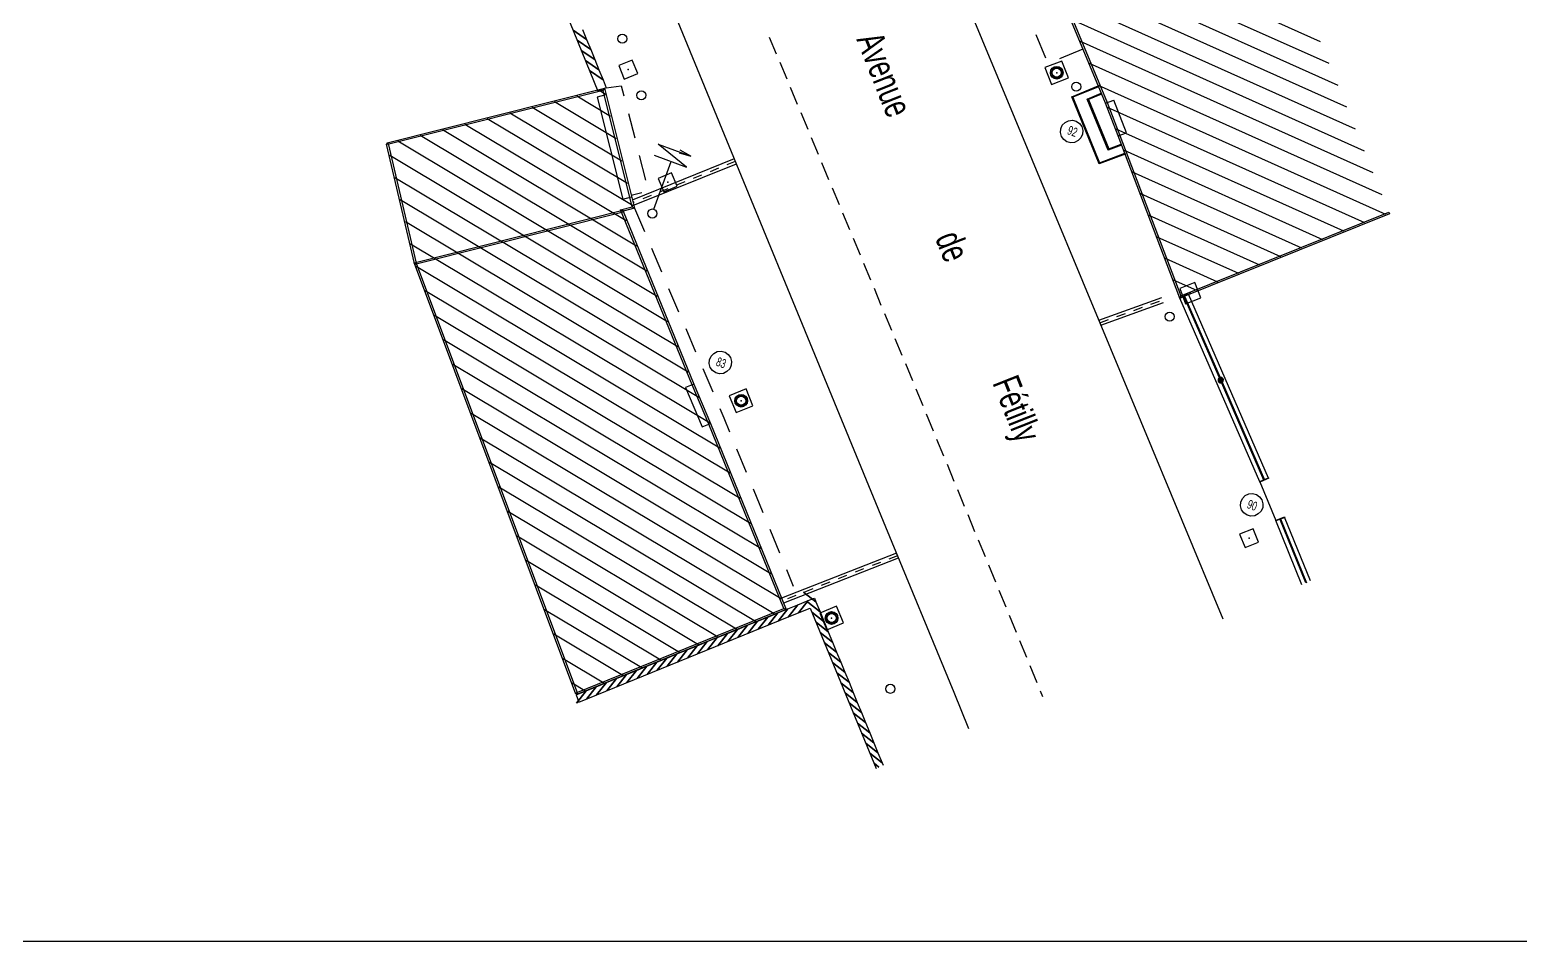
# Model space of a CAD drawing. Extents: x -215 to 206, y -120 to -34.
# Drawn here: x 155.49 to 188.34, y -120.09 to -100 of the extents above; entities that cross this region are included whole.
import ezdxf
from ezdxf.enums import TextEntityAlignment as Align

# ---------------------------------------------------------------- set-up
doc = ezdxf.new("R2010")
doc.units = 0
doc.header["$MEASUREMENT"] = 0
doc.layers.add('TOP$BATI', color=7, linetype='CONTINUOUS')
doc.styles.add('txt', font='TXT', dxfattribs={"height": 0.2})

msp = doc.modelspace()

# ---------------------------------------------------------------- linework, layer by layer
at = {"layer": 'TOP$BATI', "color": 7, "linetype": 'Continuous'}
for p, q in [((179.198, -101.62, 1000.699), (177.438, -97.367, 1000.699)), ((183.939, -100.263, 1000.734), (177.445, -97.348, 1000.734)), ((177.475, -97.352, 1000.699), (179.236, -101.605, 1000.699)), ((184.133, -100.745, 1000.73), (177.646, -97.832, 1000.73)), ((184.327, -101.226, 1000.725), (177.846, -98.317, 1000.725)), ((184.52, -101.708, 1000.721), (178.047, -98.801, 1000.721)), ((169.514, -99.187, 996.118), (174.349, -110.956, 996.118)), ((176.018, -99.105, 1001.344), (179.076, -106.457, 1001.344)), ((184.714, -102.19, 1000.716), (178.248, -99.286, 1000.716)), ((167.307, -99.62, 1000.789), (168.012, -101.353, 1000.789)), ((184.908, -102.671, 1000.712), (178.448, -99.771, 1000.712)), ((167.763, -100.212, 1000.789), (167.465, -100.009, 1000.789)), ((167.465, -100.009, 1000.789), (167.763, -100.212, 1000.789)), ((167.673, -99.989, 1000.789), (167.763, -100.212, 1000.789)), ((171.788, -100.16, 1000.764), (171.942, -100.529, 1000.764)), ((177.885, -100.627, 1000.642), (177.671, -100.11, 1000.642)), ((167.854, -100.434, 1000.789), (167.556, -100.231, 1000.789)), ((167.556, -100.231, 1000.789), (167.854, -100.434, 1000.789)), ((167.944, -100.656, 1000.789), (167.646, -100.454, 1000.789)), ((167.646, -100.454, 1000.789), (167.944, -100.656, 1000.789)), ((167.763, -100.212, 1000.789), (167.854, -100.434, 1000.789)), ((167.854, -100.434, 1000.789), (167.944, -100.656, 1000.789)), ((178.704, -100.425, 1001.033), (178.186, -100.639, 1001.033)), ((185.102, -103.153, 1000.708), (178.649, -100.255, 1000.708)), ((168.035, -100.879, 1000.789), (167.737, -100.676, 1000.789)), ((167.737, -100.676, 1000.789), (168.035, -100.879, 1000.789)), ((167.944, -100.656, 1000.789), (168.035, -100.879, 1000.789)), ((168.768, -100.666, 1000.718), (168.472, -100.788, 1000.718)), ((168.472, -100.788, 1000.718), (168.593, -101.084, 1000.718)), ((168.889, -100.962, 1000.718), (168.768, -100.666, 1000.718)), ((172.019, -100.714, 1000.76), (172.173, -101.083, 1000.76)), ((178.239, -100.687, 1000.662), (177.867, -100.832, 1000.662)), ((177.867, -100.832, 1000.662), (178.011, -101.204, 1000.662)), ((178.384, -101.06, 1000.662), (178.239, -100.687, 1000.662)), ((185.296, -103.635, 1000.703), (178.849, -100.74, 1000.703)), ((168.125, -101.101, 1000.789), (167.827, -100.898, 1000.789)), ((167.827, -100.898, 1000.789), (168.125, -101.101, 1000.789)), ((168.035, -100.879, 1000.789), (168.125, -101.101, 1000.789)), ((168.125, -101.101, 1000.789), (168.197, -101.278, 1000.789)), ((168.593, -101.084, 1000.718), (168.889, -100.962, 1000.718)), ((178.011, -101.204, 1000.662), (178.384, -101.06, 1000.662)), ((163.367, -102.493, 1000.713), (168.154, -101.289, 1000.713)), ((168.125, -101.338, 1000.713), (163.377, -102.531, 1000.713)), ((167.549, -101.455, 1000.713), (168.293, -101.9, 1000.713)), ((168.19, -101.433, 1000.855), (167.996, -101.482, 1000.855)), ((167.996, -101.482, 1000.855), (168.561, -103.73, 1000.855)), ((168.197, -101.278, 1000.713), (168.012, -101.353, 1000.713)), ((168.043, -101.331, 1000.713), (168.169, -101.407, 1000.713)), ((168.154, -101.289, 1000.713), (168.125, -101.338, 1000.713)), ((168.125, -101.338, 1000.713), (168.154, -101.289, 1000.713)), ((168.77, -103.904, 1000.713), (168.125, -101.338, 1000.713)), ((168.154, -101.289, 1000.713), (168.818, -103.933, 1000.713)), ((168.197, -101.278, 1000.713), (168.528, -101.235, 1000.713)), ((168.528, -101.235, 1000.713), (168.584, -101.454, 1000.713)), ((172.251, -101.267, 1000.755), (172.405, -101.636, 1000.755)), ((178.458, -101.475, 1001.111), (179.039, -101.234, 1001.111)), ((179.059, -102.956, 1001.111), (178.458, -101.475, 1001.111)), ((178.458, -101.475, 1001.111), (178.483, -101.485, 1001.111)), ((178.483, -101.485, 1001.111), (178.458, -101.475, 1001.111)), ((179.046, -101.253, 1001.111), (178.483, -101.485, 1001.111)), ((178.483, -101.485, 1001.111), (179.07, -102.931, 1001.111)), ((178.799, -101.527, 1001.137), (179.107, -101.399, 1001.137)), ((179.115, -101.418, 1001.137), (178.825, -101.537, 1001.137)), ((179.039, -101.234, 1001.111), (179.046, -101.253, 1001.111)), ((185.383, -104.068, 1000.699), (179.05, -101.225, 1000.699)), ((179.107, -101.399, 1001.137), (179.115, -101.418, 1001.137)), ((166.068, -101.828, 1000.713), (168.665, -103.382, 1000.713)), ((166.561, -101.704, 1000.713), (168.541, -102.888, 1000.713)), ((167.055, -101.58, 1000.713), (168.417, -102.394, 1000.713)), ((172.482, -101.821, 1000.75), (172.636, -102.19, 1000.75)), ((179.26, -102.651, 1001.137), (178.799, -101.527, 1001.137)), ((178.799, -101.527, 1001.137), (178.825, -101.537, 1001.137)), ((178.825, -101.537, 1001.137), (178.799, -101.527, 1001.137)), ((178.825, -101.537, 1001.137), (179.271, -102.626, 1001.137)), ((179.198, -101.62, 1001.159), (179.385, -101.548, 1001.159)), ((179.198, -101.62, 1000.699), (179.236, -101.605, 1000.699)), ((179.236, -101.605, 1000.699), (179.198, -101.62, 1000.699)), ((179.479, -102.34, 1000.699), (179.198, -101.62, 1000.699)), ((179.236, -101.605, 1000.699), (179.517, -102.326, 1000.699)), ((184.919, -104.255, 1000.699), (179.248, -101.709, 1000.699)), ((179.666, -102.267, 1001.161), (179.385, -101.548, 1001.161)), ((165.08, -102.076, 1000.713), (168.638, -104.205, 1000.713)), ((165.574, -101.952, 1000.713), (168.789, -103.875, 1000.713)), ((168.684, -101.841, 1000.727), (168.824, -102.383, 1000.727)), ((178.213, -102.18, 991.352), (178.249, -102.102, 991.352)), ((178.249, -102.102, 991.352), (178.309, -102.04, 991.352)), ((178.309, -102.04, 991.352), (178.387, -102.003, 991.352)), ((178.387, -102.003, 991.352), (178.472, -101.994, 991.352)), ((178.472, -101.994, 991.352), (178.556, -102.015, 991.352)), ((178.556, -102.015, 991.352), (178.627, -102.064, 991.352)), ((178.627, -102.064, 991.352), (178.678, -102.134, 991.352)), ((178.678, -102.134, 991.352), (178.701, -102.217, 991.352)), ((163.377, -102.531, 1000.713), (163.367, -102.493, 1000.713)), ((163.599, -102.449, 1000.713), (169.321, -105.871, 1000.713)), ((164.093, -102.325, 1000.713), (169.093, -105.316, 1000.713)), ((164.587, -102.2, 1000.713), (168.866, -104.76, 1000.713)), ((172.714, -102.375, 1000.746), (172.867, -102.744, 1000.746)), ((178.207, -102.266, 991.352), (178.213, -102.18, 991.352)), ((178.23, -102.35, 991.352), (178.207, -102.266, 991.352)), ((178.28, -102.419, 991.352), (178.23, -102.35, 991.352)), ((178.352, -102.468, 991.352), (178.28, -102.419, 991.352)), ((178.435, -102.489, 991.352), (178.352, -102.468, 991.352)), ((178.521, -102.481, 991.352), (178.435, -102.489, 991.352)), ((178.599, -102.443, 991.352), (178.521, -102.481, 991.352)), ((178.659, -102.382, 991.352), (178.599, -102.443, 991.352)), ((178.695, -102.303, 991.352), (178.659, -102.382, 991.352)), ((178.701, -102.217, 991.352), (178.695, -102.303, 991.352)), ((184.456, -104.441, 1000.699), (179.435, -102.187, 1000.699)), ((179.479, -102.34, 1001.161), (179.666, -102.267, 1001.161)), ((179.479, -102.34, 1000.699), (179.517, -102.326, 1000.699)), ((179.517, -102.326, 1000.699), (179.479, -102.34, 1000.699)), ((180.838, -105.913, 1000.699), (179.479, -102.34, 1000.699)), ((179.517, -102.326, 1000.699), (180.861, -105.861, 1000.699)), ((163.352, -102.517, 1000.704), (163.391, -102.507, 1000.704)), ((163.969, -105.152, 1000.704), (163.352, -102.517, 1000.704)), ((163.391, -102.507, 1000.704), (164.008, -105.141, 1000.704)), ((163.425, -102.764, 1000.718), (169.548, -106.427, 1000.718)), ((168.924, -102.771, 1000.714), (169.064, -103.313, 1000.714)), ((169.254, -102.766, 1000.717), (169.968, -103.026, 1000.717)), ((169.968, -103.026, 1000.717), (169.343, -102.522, 1000.717)), ((169.343, -102.522, 1000.717), (170.057, -102.782, 1000.717)), ((169.806, -102.712, 1000.717), (170.057, -102.782, 1000.717)), ((170.057, -102.782, 1000.717), (169.826, -102.655, 1000.717)), ((179.631, -102.739, 1001.111), (179.059, -102.956, 1001.111)), ((179.07, -102.931, 1001.111), (179.624, -102.72, 1001.111)), ((179.555, -102.539, 1001.137), (179.26, -102.651, 1001.137)), ((179.26, -102.651, 1001.137), (179.271, -102.626, 1001.137)), ((179.271, -102.626, 1001.137), (179.26, -102.651, 1001.137)), ((179.271, -102.626, 1001.137), (179.548, -102.52, 1001.137)), ((179.548, -102.52, 1001.137), (179.555, -102.539, 1001.137)), ((183.993, -104.628, 1000.699), (179.617, -102.663, 1000.699)), ((179.624, -102.72, 1001.111), (179.631, -102.739, 1001.111)), ((171.018, -102.847, 1000.682), (168.766, -103.757, 1000.682)), ((171.063, -102.959, 1000.682), (168.81, -103.868, 1000.682)), ((169.247, -103.955, 1000.717), (169.63, -102.903, 1000.717)), ((169.637, -103.153, 1000.685), (169.341, -103.274, 1000.685)), ((169.758, -103.448, 1000.685), (169.637, -103.153, 1000.685)), ((170.67, -103.053, 1000.694), (170.484, -103.128, 1000.694)), ((171.041, -102.903, 1000.682), (170.855, -102.978, 1000.682)), ((172.944, -102.928, 1000.743), (173.098, -103.298, 1000.743)), ((179.059, -102.956, 1001.111), (179.07, -102.931, 1001.111)), ((179.07, -102.931, 1001.111), (179.059, -102.956, 1001.111)), ((183.529, -104.814, 1000.699), (179.798, -103.139, 1000.699)), ((163.539, -103.252, 1000.726), (169.776, -106.982, 1000.726)), ((169.341, -103.274, 1000.685), (169.463, -103.57, 1000.685)), ((169.463, -103.57, 1000.685), (169.758, -103.448, 1000.685)), ((169.928, -103.352, 1000.718), (169.742, -103.427, 1000.718)), ((170.299, -103.203, 1000.706), (170.113, -103.277, 1000.706)), ((163.654, -103.74, 1000.734), (170.003, -107.538, 1000.734)), ((168.561, -103.73, 1000.855), (168.755, -103.681, 1000.855)), ((168.983, -103.593, 1000.722), (168.748, -103.653, 1000.722)), ((168.815, -103.801, 1000.755), (168.788, -103.812, 1000.755)), ((169.186, -103.652, 1000.743), (169, -103.727, 1000.743)), ((169.557, -103.502, 1000.731), (169.371, -103.577, 1000.731)), ((173.175, -103.482, 1000.74), (173.329, -103.852, 1000.74)), ((183.066, -105.001, 1000.699), (179.979, -103.615, 1000.699)), ((163.964, -105.133, 1000.758), (168.561, -103.977, 1000.758)), ((168.571, -104.016, 1000.758), (163.974, -105.172, 1000.758)), ((168.512, -103.969, 1000.713), (168.77, -103.904, 1000.713)), ((168.566, -103.996, 1000.713), (168.512, -103.969, 1000.713)), ((170.091, -107.825, 1000.713), (168.512, -103.969, 1000.713)), ((168.512, -103.969, 1000.713), (168.566, -103.996, 1000.713)), ((168.561, -103.977, 1000.758), (168.571, -104.016, 1000.758)), ((168.818, -103.933, 1000.713), (168.566, -103.996, 1000.713)), ((168.566, -103.996, 1000.713), (170.128, -107.809, 1000.713)), ((168.818, -103.933, 1000.713), (168.77, -103.904, 1000.713)), ((168.77, -103.904, 1000.713), (168.818, -103.933, 1000.713)), ((168.818, -103.933, 1000.758), (169.038, -104.448, 1000.758)), ((173.406, -104.036, 1000.737), (173.56, -104.405, 1000.737)), ((182.602, -105.188, 1000.699), (180.16, -104.091, 1000.699)), ((185.458, -104.053, 1000.699), (180.838, -105.913, 1000.699)), ((180.861, -105.861, 1000.699), (185.443, -104.016, 1000.699)), ((185.443, -104.016, 1000.699), (185.458, -104.053, 1000.699)), ((163.768, -104.227, 1000.742), (170.236, -108.097, 1000.742)), ((163.882, -104.715, 1000.751), (170.474, -108.658, 1000.751)), ((173.637, -104.59, 1000.735), (173.791, -104.959, 1000.735)), ((182.139, -105.374, 1000.699), (180.341, -104.567, 1000.699)), ((169.195, -104.816, 1000.752), (169.414, -105.331, 1000.752)), ((181.675, -105.561, 1000.699), (180.522, -105.043, 1000.699)), ((163.974, -105.172, 1000.758), (163.964, -105.133, 1000.758)), ((163.969, -105.152, 1000.704), (164.008, -105.141, 1000.704)), ((164.008, -105.141, 1000.704), (163.969, -105.152, 1000.704)), ((167.524, -114.643, 1000.704), (163.969, -105.152, 1000.704)), ((164.003, -105.207, 1000.758), (170.7, -109.213, 1000.758)), ((164.008, -105.141, 1000.704), (167.561, -114.629, 1000.704)), ((173.868, -105.144, 1000.732), (174.021, -105.513, 1000.732)), ((164.205, -105.748, 1000.755), (170.925, -109.767, 1000.755)), ((169.571, -105.699, 1000.745), (169.791, -106.215, 1000.745)), ((174.098, -105.698, 1000.729), (174.252, -106.067, 1000.729)), ((181.212, -105.747, 1000.699), (180.703, -105.519, 1000.699)), ((181.173, -105.573, 1000.699), (180.837, -105.701, 1000.699)), ((180.837, -105.701, 1000.699), (180.965, -106.038, 1000.699)), ((181.301, -105.91, 1000.699), (181.173, -105.573, 1000.699)), ((179.055, -106.401, 1000.522), (180.439, -105.897, 1000.522)), ((179.096, -106.513, 1000.522), (180.48, -106.01, 1000.522)), ((180.203, -106.047, 1000.65), (180.392, -105.979, 1000.65)), ((180.835, -105.907, 1000.699), (181.028, -105.823, 1000.699)), ((180.841, -105.919, 1000.699), (180.835, -105.907, 1000.699)), ((180.838, -105.913, 1000.699), (180.861, -105.861, 1000.699)), ((180.861, -105.861, 1000.699), (180.838, -105.913, 1000.699)), ((182.603, -109.964, 1000.688), (180.838, -105.913, 1000.688)), ((181.033, -105.835, 1000.699), (180.841, -105.919, 1000.699)), ((180.928, -105.874, 1000.688), (180.94, -105.869, 1000.688)), ((181.735, -107.724, 1000.688), (180.928, -105.874, 1000.688)), ((180.94, -105.869, 1000.688), (181.747, -107.719, 1000.688)), ((180.965, -106.038, 1000.699), (181.301, -105.91, 1000.699)), ((181.028, -105.823, 1000.699), (181.033, -105.835, 1000.699)), ((182.796, -109.88, 1000.688), (181.031, -105.829, 1000.688)), ((164.408, -106.288, 1000.752), (171.15, -110.321, 1000.752)), ((174.329, -106.251, 1000.726), (174.483, -106.621, 1000.726)), ((179.076, -106.457, 1000.522), (179.264, -106.389, 1000.522)), ((179.452, -106.32, 1000.565), (179.64, -106.252, 1000.565)), ((179.828, -106.184, 1000.608), (180.016, -106.115, 1000.608)), ((169.947, -106.582, 1000.739), (170.167, -107.097, 1000.739)), ((179.076, -106.457, 1001.344), (181.788, -112.982, 1001.344)), ((164.61, -106.829, 1000.749), (171.376, -110.876, 1000.749)), ((170.566, -107.132, 991.352), (170.644, -107.094, 991.352)), ((170.644, -107.094, 991.352), (170.73, -107.086, 991.352)), ((170.73, -107.086, 991.352), (170.814, -107.107, 991.352)), ((174.56, -106.805, 1000.724), (174.714, -107.174, 1000.724)), ((164.813, -107.37, 1000.746), (171.601, -111.43, 1000.746)), ((170.464, -107.358, 991.352), (170.471, -107.272, 991.352)), ((170.488, -107.441, 991.352), (170.464, -107.358, 991.352)), ((170.471, -107.272, 991.352), (170.506, -107.194, 991.352)), ((170.506, -107.194, 991.352), (170.566, -107.132, 991.352)), ((170.814, -107.107, 991.352), (170.885, -107.156, 991.352)), ((170.885, -107.156, 991.352), (170.935, -107.226, 991.352)), ((170.952, -107.395, 991.352), (170.917, -107.473, 991.352)), ((170.935, -107.226, 991.352), (170.959, -107.309, 991.352)), ((170.959, -107.309, 991.352), (170.952, -107.395, 991.352)), ((174.791, -107.359, 1000.721), (174.945, -107.728, 1000.721)), ((170.324, -107.466, 1000.732), (170.543, -107.981, 1000.732)), ((170.538, -107.511, 991.352), (170.488, -107.441, 991.352)), ((170.609, -107.56, 991.352), (170.538, -107.511, 991.352)), ((170.693, -107.581, 991.352), (170.609, -107.56, 991.352)), ((170.779, -107.573, 991.352), (170.693, -107.581, 991.352)), ((170.857, -107.535, 991.352), (170.779, -107.573, 991.352)), ((170.917, -107.473, 991.352), (170.857, -107.535, 991.352)), ((181.703, -107.708, 1000.694), (181.684, -107.701, 1000.694)), ((181.684, -107.701, 1000.694), (181.703, -107.708, 1000.694)), ((181.735, -107.724, 1000.688), (181.747, -107.719, 1000.688)), ((181.747, -107.719, 1000.688), (181.735, -107.724, 1000.688)), ((182.693, -109.925, 1000.688), (181.735, -107.724, 1000.688)), ((181.747, -107.719, 1000.688), (182.705, -109.919, 1000.688)), ((181.797, -107.742, 1000.694), (181.778, -107.736, 1000.694)), ((181.778, -107.736, 1000.694), (181.797, -107.742, 1000.694)), ((165.015, -107.91, 1000.743), (171.827, -111.984, 1000.743)), ((170.128, -107.809, 1000.893), (169.942, -107.883, 1000.893)), ((169.942, -107.883, 1000.893), (169.943, -107.886, 1000.893)), ((169.943, -107.886, 1000.893), (170.31, -108.753, 1000.893)), ((170.128, -107.809, 1000.713), (170.091, -107.825, 1000.713)), ((170.091, -107.825, 1000.713), (170.128, -107.809, 1000.713)), ((170.458, -108.693, 1000.713), (170.091, -107.825, 1000.713)), ((170.128, -107.809, 1000.713), (170.495, -108.677, 1000.713)), ((171.279, -107.916, 1000.714), (170.909, -108.068, 1000.714)), ((170.909, -108.068, 1000.714), (171.06, -108.438, 1000.714)), ((171.43, -108.286, 1000.714), (171.279, -107.916, 1000.714)), ((175.021, -107.913, 1000.718), (175.174, -108.283, 1000.718)), ((170.7, -108.349, 1000.726), (170.786, -108.55, 1000.726)), ((171.06, -108.438, 1000.714), (171.43, -108.286, 1000.714)), ((165.218, -108.451, 1000.74), (172.052, -112.539, 1000.74)), ((170.31, -108.753, 1000.893), (170.495, -108.677, 1000.893)), ((170.495, -108.677, 1000.713), (170.458, -108.693, 1000.713)), ((170.458, -108.693, 1000.713), (170.495, -108.677, 1000.713)), ((172.111, -112.757, 1000.713), (170.458, -108.693, 1000.713)), ((170.495, -108.677, 1000.713), (172.163, -112.779, 1000.713)), ((170.786, -108.55, 1000.726), (170.916, -108.865, 1000.726)), ((175.25, -108.468, 1000.713), (175.402, -108.838, 1000.713)), ((165.42, -108.991, 1000.737), (171.901, -112.868, 1000.737)), ((175.478, -109.023, 1000.709), (175.631, -109.392, 1000.709)), ((171.069, -109.235, 1000.72), (171.283, -109.753, 1000.72)), ((165.623, -109.532, 1000.734), (171.484, -113.038, 1000.734)), ((175.707, -109.577, 1000.704), (175.859, -109.947, 1000.704)), ((182.6, -109.958, 1000.688), (182.793, -109.874, 1000.688)), ((182.606, -109.97, 1000.688), (182.6, -109.958, 1000.688)), ((182.603, -109.964, 1000.688), (182.953, -110.82, 1000.688)), ((182.798, -109.886, 1000.688), (182.606, -109.97, 1000.688)), ((182.705, -109.919, 1000.688), (182.693, -109.925, 1000.688)), ((182.793, -109.874, 1000.688), (182.798, -109.886, 1000.688)), ((165.825, -110.073, 1000.731), (171.067, -113.208, 1000.731)), ((171.435, -110.122, 1000.714), (171.649, -110.64, 1000.714)), ((175.935, -110.132, 1000.699), (176.088, -110.502, 1000.699)), ((182.184, -110.41, 991.352), (182.219, -110.331, 991.352)), ((182.219, -110.331, 991.352), (182.279, -110.269, 991.352)), ((182.279, -110.269, 991.352), (182.357, -110.232, 991.352)), ((182.357, -110.232, 991.352), (182.443, -110.224, 991.352)), ((182.443, -110.224, 991.352), (182.526, -110.245, 991.352)), ((182.526, -110.245, 991.352), (182.598, -110.293, 991.352)), ((182.598, -110.293, 991.352), (182.648, -110.363, 991.352)), ((182.648, -110.363, 991.352), (182.672, -110.446, 991.352)), ((166.028, -110.613, 1000.727), (170.649, -113.377, 1000.727)), ((176.164, -110.687, 1000.695), (176.316, -111.057, 1000.695)), ((182.177, -110.496, 991.352), (182.184, -110.41, 991.352)), ((182.201, -110.579, 991.352), (182.177, -110.496, 991.352)), ((182.251, -110.649, 991.352), (182.201, -110.579, 991.352)), ((182.322, -110.698, 991.352), (182.251, -110.649, 991.352)), ((182.406, -110.719, 991.352), (182.322, -110.698, 991.352)), ((182.569, -110.673, 991.352), (182.492, -110.71, 991.352)), ((182.63, -110.611, 991.352), (182.569, -110.673, 991.352)), ((182.665, -110.532, 991.352), (182.63, -110.611, 991.352)), ((182.672, -110.446, 991.352), (182.665, -110.532, 991.352)), ((171.802, -111.01, 1000.708), (172.016, -111.527, 1000.708)), ((174.349, -110.956, 996.118), (175.855, -114.601, 996.118)), ((182.452, -110.997, 1000.606), (182.157, -111.12, 1000.606)), ((182.492, -110.71, 991.352), (182.406, -110.719, 991.352)), ((182.575, -111.293, 1000.606), (182.452, -110.997, 1000.606)), ((182.951, -110.814, 1000.678), (183.145, -110.735, 1000.678)), ((182.956, -110.826, 1000.678), (182.951, -110.814, 1000.678)), ((183.528, -112.232, 1000.721), (182.953, -110.82, 1000.721)), ((183.15, -110.747, 1000.678), (182.956, -110.826, 1000.678)), ((183.044, -110.783, 1000.721), (183.057, -110.778, 1000.721)), ((183.619, -112.193, 1000.721), (183.044, -110.783, 1000.721)), ((183.057, -110.778, 1000.721), (183.631, -112.188, 1000.721)), ((183.145, -110.735, 1000.678), (183.15, -110.747, 1000.678)), ((183.721, -112.148, 1000.721), (183.148, -110.741, 1000.721)), ((166.23, -111.154, 1000.724), (170.232, -113.547, 1000.724)), ((176.392, -111.242, 1000.69), (176.545, -111.612, 1000.69)), ((182.157, -111.12, 1000.606), (182.28, -111.415, 1000.606)), ((182.28, -111.415, 1000.606), (182.575, -111.293, 1000.606)), ((166.433, -111.694, 1000.721), (169.814, -113.717, 1000.721)), ((174.591, -111.538, 1000.531), (172.062, -112.528, 1000.531)), ((174.634, -111.649, 1000.531), (172.106, -112.64, 1000.531)), ((174.613, -111.593, 1000.531), (174.426, -111.666, 1000.531)), ((172.169, -111.897, 1000.702), (172.319, -112.261, 1000.702)), ((173.868, -111.885, 1000.585), (173.681, -111.958, 1000.585)), ((174.24, -111.739, 1000.558), (174.054, -111.812, 1000.558)), ((176.621, -111.796, 1000.685), (176.773, -112.166, 1000.685)), ((166.635, -112.235, 1000.718), (169.397, -113.887, 1000.718)), ((172.75, -112.323, 1000.666), (172.564, -112.396, 1000.666)), ((173.123, -112.177, 1000.639), (172.936, -112.25, 1000.639)), ((173.495, -112.031, 1000.612), (173.309, -112.104, 1000.612)), ((176.85, -112.351, 1000.681), (177.002, -112.721, 1000.681)), ((172.378, -112.469, 1000.692), (172.192, -112.541, 1000.692)), ((172.2, -112.764, 1000.704), (172.422, -112.673, 1000.704)), ((172.422, -112.673, 1000.704), (172.209, -112.944, 1000.704)), ((172.209, -112.944, 1000.704), (172.422, -112.673, 1000.704)), ((172.422, -112.673, 1000.704), (172.644, -112.582, 1000.704)), ((172.644, -112.582, 1000.704), (172.431, -112.853, 1000.704)), ((172.431, -112.853, 1000.704), (172.644, -112.582, 1000.704)), ((172.817, -112.608, 1000.704), (172.546, -112.395, 1000.704)), ((172.546, -112.395, 1000.704), (172.817, -112.608, 1000.704)), ((172.909, -112.83, 1000.704), (172.637, -112.617, 1000.704)), ((172.637, -112.617, 1000.704), (172.909, -112.83, 1000.704)), ((172.644, -112.582, 1000.704), (172.783, -112.525, 1000.704)), ((172.783, -112.525, 1000.704), (172.817, -112.608, 1000.704)), ((172.817, -112.608, 1000.704), (172.909, -112.83, 1000.704)), ((166.838, -112.775, 1000.715), (168.979, -114.056, 1000.715)), ((167.535, -114.618, 1000.713), (172.111, -112.757, 1000.713)), ((172.163, -112.779, 1000.713), (167.55, -114.654, 1000.713)), ((167.595, -114.82, 1000.704), (172.227, -112.936, 1000.704)), ((171.533, -113.035, 1000.704), (171.755, -112.945, 1000.704)), ((171.755, -112.945, 1000.704), (171.542, -113.215, 1000.704)), ((171.542, -113.215, 1000.704), (171.755, -112.945, 1000.704)), ((171.755, -112.945, 1000.704), (171.978, -112.854, 1000.704)), ((171.978, -112.854, 1000.704), (171.764, -113.125, 1000.704)), ((171.764, -113.125, 1000.704), (171.978, -112.854, 1000.704)), ((171.978, -112.854, 1000.704), (172.163, -112.779, 1000.704)), ((172.2, -112.764, 1000.704), (171.987, -113.035, 1000.704)), ((171.987, -113.035, 1000.704), (172.2, -112.764, 1000.704)), ((172.163, -112.779, 1000.713), (172.111, -112.757, 1000.713)), ((172.111, -112.757, 1000.713), (172.163, -112.779, 1000.713)), ((172.163, -112.779, 1000.704), (172.2, -112.764, 1000.704)), ((172.227, -112.936, 1000.704), (172.69, -112.746, 1000.704)), ((172.69, -112.746, 1000.704), (174.143, -116.28, 1000.704)), ((173, -113.052, 1000.704), (172.728, -112.839, 1000.704)), ((172.728, -112.839, 1000.704), (173, -113.052, 1000.704)), ((173.272, -112.705, 1000.703), (172.902, -112.858, 1000.703)), ((172.902, -112.858, 1000.703), (173.055, -113.227, 1000.703)), ((172.909, -112.83, 1000.704), (173, -113.052, 1000.704)), ((173.425, -113.075, 1000.703), (173.272, -112.705, 1000.703)), ((177.078, -112.906, 1000.676), (177.23, -113.276, 1000.676)), ((167.04, -113.316, 1000.712), (168.562, -114.226, 1000.712)), ((170.644, -113.397, 1000.704), (170.866, -113.306, 1000.704)), ((170.866, -113.306, 1000.704), (170.652, -113.577, 1000.704)), ((170.652, -113.577, 1000.704), (170.866, -113.306, 1000.704)), ((170.866, -113.306, 1000.704), (171.088, -113.216, 1000.704)), ((171.088, -113.216, 1000.704), (170.875, -113.486, 1000.704)), ((170.875, -113.486, 1000.704), (171.088, -113.216, 1000.704)), ((171.088, -113.216, 1000.704), (171.311, -113.125, 1000.704)), ((171.311, -113.125, 1000.704), (171.097, -113.396, 1000.704)), ((171.097, -113.396, 1000.704), (171.311, -113.125, 1000.704)), ((171.311, -113.125, 1000.704), (171.533, -113.035, 1000.704)), ((171.533, -113.035, 1000.704), (171.319, -113.305, 1000.704)), ((171.319, -113.305, 1000.704), (171.533, -113.035, 1000.704)), ((173.091, -113.274, 1000.704), (172.82, -113.061, 1000.704)), ((172.82, -113.061, 1000.704), (173.091, -113.274, 1000.704)), ((173.182, -113.496, 1000.704), (172.911, -113.283, 1000.704)), ((172.911, -113.283, 1000.704), (173.182, -113.496, 1000.704)), ((173, -113.052, 1000.704), (173.091, -113.274, 1000.704)), ((173.055, -113.227, 1000.703), (173.425, -113.075, 1000.703)), ((173.091, -113.274, 1000.704), (173.182, -113.496, 1000.704)), ((169.977, -113.668, 1000.704), (170.199, -113.577, 1000.704)), ((170.199, -113.577, 1000.704), (169.985, -113.848, 1000.704)), ((169.985, -113.848, 1000.704), (170.199, -113.577, 1000.704)), ((170.199, -113.577, 1000.704), (170.422, -113.487, 1000.704)), ((170.422, -113.487, 1000.704), (170.208, -113.757, 1000.704)), ((170.208, -113.757, 1000.704), (170.422, -113.487, 1000.704)), ((170.422, -113.487, 1000.704), (170.644, -113.397, 1000.704)), ((170.644, -113.397, 1000.704), (170.43, -113.667, 1000.704)), ((170.43, -113.667, 1000.704), (170.644, -113.397, 1000.704)), ((173.274, -113.718, 1000.704), (173.002, -113.505, 1000.704)), ((173.002, -113.505, 1000.704), (173.274, -113.718, 1000.704)), ((173.182, -113.496, 1000.704), (173.274, -113.718, 1000.704)), ((177.306, -113.461, 1000.672), (177.459, -113.831, 1000.672)), ((167.243, -113.857, 1000.709), (168.144, -114.396, 1000.709)), ((169.088, -114.029, 1000.704), (169.31, -113.939, 1000.704)), ((169.31, -113.939, 1000.704), (169.096, -114.21, 1000.704)), ((169.096, -114.21, 1000.704), (169.31, -113.939, 1000.704)), ((169.31, -113.939, 1000.704), (169.532, -113.849, 1000.704)), ((169.532, -113.849, 1000.704), (169.318, -114.119, 1000.704)), ((169.318, -114.119, 1000.704), (169.532, -113.849, 1000.704)), ((169.532, -113.849, 1000.704), (169.755, -113.758, 1000.704)), ((169.755, -113.758, 1000.704), (169.541, -114.029, 1000.704)), ((169.541, -114.029, 1000.704), (169.755, -113.758, 1000.704)), ((169.755, -113.758, 1000.704), (169.977, -113.668, 1000.704)), ((169.977, -113.668, 1000.704), (169.763, -113.938, 1000.704)), ((169.763, -113.938, 1000.704), (169.977, -113.668, 1000.704)), ((173.365, -113.94, 1000.704), (173.094, -113.727, 1000.704)), ((173.094, -113.727, 1000.704), (173.365, -113.94, 1000.704)), ((173.456, -114.162, 1000.704), (173.185, -113.949, 1000.704)), ((173.185, -113.949, 1000.704), (173.456, -114.162, 1000.704)), ((173.274, -113.718, 1000.704), (173.365, -113.94, 1000.704)), ((173.365, -113.94, 1000.704), (173.456, -114.162, 1000.704)), ((168.198, -114.391, 1000.704), (168.421, -114.301, 1000.704)), ((168.421, -114.301, 1000.704), (168.207, -114.571, 1000.704)), ((168.207, -114.571, 1000.704), (168.421, -114.301, 1000.704)), ((168.421, -114.301, 1000.704), (168.643, -114.21, 1000.704)), ((168.643, -114.21, 1000.704), (168.429, -114.481, 1000.704)), ((168.429, -114.481, 1000.704), (168.643, -114.21, 1000.704)), ((168.643, -114.21, 1000.704), (168.865, -114.12, 1000.704)), ((168.865, -114.12, 1000.704), (168.651, -114.39, 1000.704)), ((168.651, -114.39, 1000.704), (168.865, -114.12, 1000.704)), ((168.865, -114.12, 1000.704), (169.088, -114.029, 1000.704)), ((169.088, -114.029, 1000.704), (168.874, -114.3, 1000.704)), ((168.874, -114.3, 1000.704), (169.088, -114.029, 1000.704)), ((173.547, -114.384, 1000.704), (173.276, -114.171, 1000.704)), ((173.276, -114.171, 1000.704), (173.547, -114.384, 1000.704)), ((173.456, -114.162, 1000.704), (173.547, -114.384, 1000.704)), ((177.535, -114.016, 1000.667), (177.687, -114.385, 1000.667)), ((167.445, -114.397, 1000.706), (167.727, -114.566, 1000.706)), ((167.561, -114.629, 1000.704), (167.524, -114.643, 1000.704)), ((167.531, -114.662, 1000.704), (167.754, -114.572, 1000.704)), ((167.55, -114.654, 1000.713), (167.535, -114.618, 1000.713)), ((167.754, -114.572, 1000.704), (167.54, -114.843, 1000.704)), ((167.54, -114.843, 1000.704), (167.754, -114.572, 1000.704)), ((167.754, -114.572, 1000.704), (167.976, -114.481, 1000.704)), ((167.976, -114.481, 1000.704), (167.762, -114.752, 1000.704)), ((167.762, -114.752, 1000.704), (167.976, -114.481, 1000.704)), ((167.976, -114.481, 1000.704), (168.198, -114.391, 1000.704)), ((168.198, -114.391, 1000.704), (167.984, -114.662, 1000.704)), ((167.984, -114.662, 1000.704), (168.198, -114.391, 1000.704)), ((173.639, -114.606, 1000.704), (173.367, -114.393, 1000.704)), ((173.367, -114.393, 1000.704), (173.639, -114.606, 1000.704)), ((173.73, -114.828, 1000.704), (173.459, -114.615, 1000.704)), ((173.459, -114.615, 1000.704), (173.73, -114.828, 1000.704)), ((173.547, -114.384, 1000.704), (173.639, -114.606, 1000.704)), ((173.639, -114.606, 1000.704), (173.73, -114.828, 1000.704)), ((175.855, -114.601, 996.118), (176.184, -115.4, 996.118)), ((177.763, -114.57, 1000.662), (177.815, -114.696, 1000.662)), ((167.531, -114.662, 1000.704), (167.595, -114.82, 1000.704)), ((173.821, -115.05, 1000.704), (173.55, -114.837, 1000.704)), ((173.55, -114.837, 1000.704), (173.821, -115.05, 1000.704)), ((173.73, -114.828, 1000.704), (173.821, -115.05, 1000.704)), ((173.912, -115.272, 1000.704), (173.641, -115.059, 1000.704)), ((173.641, -115.059, 1000.704), (173.912, -115.272, 1000.704)), ((174.004, -115.494, 1000.704), (173.732, -115.281, 1000.704)), ((173.732, -115.281, 1000.704), (174.004, -115.494, 1000.704)), ((173.821, -115.05, 1000.704), (173.912, -115.272, 1000.704)), ((173.912, -115.272, 1000.704), (174.004, -115.494, 1000.704)), ((174.095, -115.716, 1000.704), (173.824, -115.503, 1000.704)), ((173.824, -115.503, 1000.704), (174.095, -115.716, 1000.704)), ((174.004, -115.494, 1000.704), (174.095, -115.716, 1000.704)), ((174.186, -115.938, 1000.704), (173.915, -115.725, 1000.704)), ((173.915, -115.725, 1000.704), (174.186, -115.938, 1000.704)), ((174.278, -116.159, 1000.704), (174.006, -115.947, 1000.704)), ((174.006, -115.947, 1000.704), (174.278, -116.159, 1000.704)), ((174.095, -115.716, 1000.704), (174.186, -115.938, 1000.704)), ((174.186, -115.938, 1000.704), (174.278, -116.159, 1000.704)), ((174.206, -116.253, 1000.704), (174.098, -116.169, 1000.704)), ((174.098, -116.169, 1000.704), (174.206, -116.253, 1000.704)), ((174.278, -116.159, 1000.704), (174.299, -116.213, 1000.704)), ((-214.726, -120.091, 989.685), (206.037, -120.091, 989.685))]:
    msp.add_line(p, q, dxfattribs=at)
for centre, radius in [((168.549, -100.196, 1000.748), 0.1), ((178.125, -100.946, 1000.662), 0.14), ((178.125, -100.946, 1000.662), 0.12), ((178.125, -100.946, 1000.662), 0.1), ((178.555, -101.253, 1000.708), 0.1), ((168.97, -101.442, 1000.721), 0.1), ((169.212, -104.049, 1000.717), 0.1), ((180.615, -106.322, 1000.716), 0.1), ((171.17, -108.177, 1000.714), 0.14), ((171.17, -108.177, 1000.714), 0.12), ((171.17, -108.177, 1000.714), 0.1), ((173.164, -112.966, 1000.703), 0.14), ((173.164, -112.966, 1000.703), 0.12), ((173.164, -112.966, 1000.703), 0.1), ((174.458, -114.527, 1000.636), 0.1)]:
    msp.add_circle(centre, radius, dxfattribs=at)
for radius, start, end in [(0.06, 160, 340), (0.06, 340, 160), (0.04, 160, 340), (0.04, 340, 160)]:
    msp.add_arc((181.741, -107.722, 1000.694), radius, start, end, dxfattribs=at)
for p in [(168.681, -100.875, 1000.718), (178.125, -100.946, 1000.662), (169.55, -103.361, 1000.685), (181.069, -105.805, 1000.699), (171.169, -108.177, 1000.714), (182.366, -111.206, 1000.606), (173.163, -112.966, 1000.703)]:
    msp.add_point(p, dxfattribs=at)

# ---------------------------------------------------------------- texts
at = {"layer": 'TOP$BATI', "color": 7, "linetype": 'Continuous', "style": 'txt'}
for s, height, rotation, width, p in [('Avenue                  de                  F%%233tilly', 0.6, 291.596, 0.699833, (175.473, -104.677, -7.648)), ('92', 0.2, 340, 0.6995, (178.44, -102.33, -7.648)), ('83', 0.2, 340, 0.6995, (170.696, -107.432, -7.648)), ('90', 0.2, 340, 0.6995, (182.402, -110.574, -7.648))]:
    msp.add_text(s, height=height, rotation=rotation, dxfattribs=dict(at, width=width)).set_placement(p, align=Align.CENTER)

doc.saveas('drawing.dxf')
